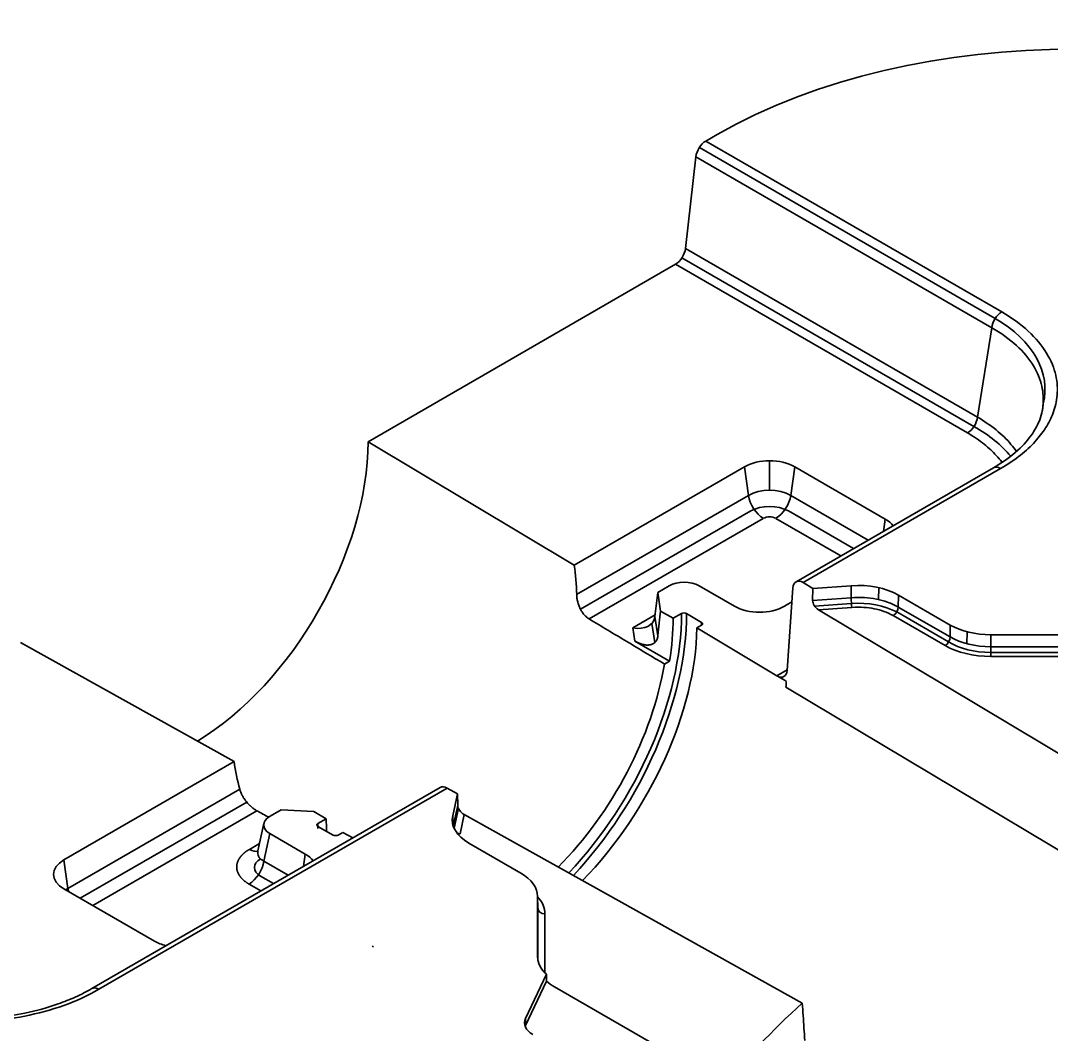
# Model space of a CAD drawing. Header units: millimetres. Extents: x 256 to 2096, y 1004 to 2403.
# Drawn here: x 1478.8 to 1623.8, y 1440.8 to 1583.3 of the extents above; entities that cross this region are included whole.
import ezdxf

# ---------------------------------------------------------------- set-up
doc = ezdxf.new("R2010")
doc.units = ezdxf.units.MM
doc.layers.add('1', color=7, linetype='Continuous', true_color=0xffffff)

msp = doc.modelspace()

# ---------------------------------------------------------------- linework, layer by layer
at = {"layer": '1', "color": 7, "linetype": 'Continuous', "lineweight": 35}
for p, q in [((1575.222, 1566.406), (1576.822, 1567.33)), ((1575.222, 1566.406), (1616.842, 1542.377)), ((1574.319, 1565.508), (1615.939, 1541.479)), ((1572.356, 1551.305), (1573.822, 1564.192)), ((1573.822, 1564.192), (1615.442, 1540.163)), ((1613.43, 1527.591), (1572.356, 1551.305)), ((1571.859, 1549.989), (1612.932, 1526.275)), ((1527.72, 1524.128), (1570.956, 1549.091)), ((1612.029, 1525.377), (1570.956, 1549.091)), ((1613.43, 1527.591), (1615.442, 1540.163)), ((1556.716, 1506.793), (1527.72, 1524.128)), ((1584.188, 1517.306), (1584.188, 1521.458)), ((1556.716, 1506.793), (1580.652, 1520.612)), ((1580.652, 1520.612), (1581.216, 1516.596)), ((1587.723, 1520.612), (1587.16, 1516.596)), ((1587.723, 1520.612), (1600.451, 1513.264)), ((1615.682, 1520.469), (1587.909, 1504.435)), ((1616.682, 1520.37), (1588.904, 1504.333)), ((1581.216, 1516.596), (1557.055, 1502.646)), ((1598.066, 1510.299), (1587.16, 1516.596)), ((1557.601, 1500.58), (1581.536, 1514.399)), ((1586.84, 1514.399), (1596.004, 1509.108)), ((1583.305, 1513.365), (1558.804, 1499.22)), ((1594.224, 1508.081), (1585.071, 1513.365)), ((1600.451, 1513.264), (1600.209, 1511.536)), ((1570.046, 1503.874), (1568.459, 1502.958)), ((1579.238, 1501.016), (1574.264, 1503.888)), ((1586.654, 1491.976), (1587.477, 1503.592)), ((1590.285, 1503.507), (1588.904, 1504.333)), ((1590.285, 1503.507), (1590.242, 1501.824)), ((1595.665, 1503.892), (1590.285, 1503.507)), ((1595.665, 1503.892), (1595.652, 1502.211)), ((1599.539, 1503.616), (1599.526, 1501.935)), ((1568.459, 1502.958), (1568.072, 1499.56)), ((1568.459, 1502.958), (1568.857, 1500.329)), ((1595.652, 1502.211), (1590.242, 1501.824)), ((1602.306, 1502.575), (1602.294, 1500.894)), ((1602.306, 1502.575), (1609.608, 1498.359)), ((1587.337, 1501.61), (1586.309, 1501.016)), ((1595.696, 1501.402), (1590.521, 1501.031)), ((1595.775, 1500.836), (1591.075, 1500.499)), ((1609.583, 1496.685), (1602.294, 1500.894)), ((1564.974, 1497.975), (1568.097, 1499.778)), ((1568.483, 1496.85), (1568.072, 1499.56)), ((1570.624, 1499.309), (1568.857, 1500.329)), ((1570.624, 1499.309), (1571.807, 1499.992)), ((1574.619, 1498.734), (1572.52, 1499.989)), ((1637.004, 1473.039), (1591.075, 1500.499)), ((1608.876, 1495.475), (1601.587, 1499.683)), ((1609.37, 1495.992), (1602.08, 1500.201)), ((1565.257, 1496.106), (1564.974, 1497.975)), ((1567.638, 1498.601), (1568.048, 1495.9)), ((1573.965, 1497.956), (1574.613, 1498.33)), ((1585.217, 1491.229), (1573.965, 1497.956)), ((1609.583, 1496.685), (1609.608, 1498.359)), ((1611.952, 1495.738), (1611.967, 1497.416)), ((1615.293, 1497), (1615.293, 1495.32)), ((1615.293, 1497), (1629.952, 1497)), ((1508.871, 1479.169), (1478.845, 1495.91)), ((1565.257, 1496.106), (1570.116, 1493.301)), ((1615.293, 1495.32), (1615.293, 1493.94)), ((1629.952, 1495.32), (1615.293, 1495.32)), ((1629.952, 1494.508), (1615.293, 1494.508)), ((1629.952, 1493.94), (1615.293, 1493.94)), ((1569.394, 1492.883), (1570.116, 1493.301)), ((1585.222, 1491.232), (1586.661, 1492.063)), ((1586.488, 1489.622), (1642.734, 1456.029)), ((1484.935, 1465.35), (1508.871, 1479.169)), ((1509.659, 1475.282), (1485.498, 1461.333)), ((1537.852, 1475.534), (1488.867, 1447.252)), ((1538.858, 1475.438), (1489.867, 1447.153)), ((1538.858, 1475.438), (1540.288, 1474.641)), ((1540.288, 1474.641), (1539.62, 1471.535)), ((1540.329, 1473.006), (1540.288, 1474.641)), ((1487.222, 1459.947), (1510.653, 1473.475)), ((1539.703, 1470.094), (1540.329, 1473.006)), ((1512.089, 1472.249), (1489.002, 1458.919)), ((1515.513, 1472.39), (1513.926, 1471.474)), ((1520.067, 1472.16), (1515.513, 1472.39)), ((1521.833, 1471.14), (1520.067, 1472.16)), ((1539.826, 1469.785), (1540.431, 1472.599)), ((1540.65, 1469.009), (1541.233, 1471.723)), ((1541.233, 1471.723), (1588.795, 1445.206)), ((1513.06, 1470.458), (1512.217, 1466.604)), ((1520.65, 1470.457), (1521.833, 1471.14)), ((1539.62, 1471.535), (1539.648, 1470.277)), ((1513.059, 1465.183), (1513.902, 1469.038)), ((1513.902, 1469.038), (1518.876, 1466.166)), ((1522.829, 1468.833), (1520.656, 1470.045)), ((1523.53, 1468.837), (1524.177, 1469.211)), ((1525.562, 1468.438), (1524.177, 1469.211)), ((1511.018, 1466.824), (1512.445, 1467.648)), ((1549.204, 1463.485), (1541.902, 1467.7)), ((1518.876, 1466.166), (1518.633, 1464.438)), ((1484.935, 1465.35), (1485.498, 1461.333)), ((1516.491, 1463.201), (1513.059, 1465.183)), ((1512.589, 1463.073), (1514.429, 1462.011)), ((1512.649, 1460.983), (1510.97, 1461.952)), ((1497.663, 1453.919), (1484.935, 1461.267)), ((1551.594, 1458.543), (1551.558, 1460.202)), ((1551.558, 1460.202), (1551.558, 1451.739)), ((1551.594, 1451.304), (1551.594, 1458.543)), ((1551.611, 1451.214), (1551.611, 1458.406)), ((1552.594, 1449.461), (1552.594, 1457.741)), ((1552.79, 1449.27), (1549.854, 1443.056)), ((1552.798, 1448.306), (1549.854, 1442.077)), ((1553.928, 1447.486), (1570.898, 1437.688)), ((1549.854, 1443.056), (1549.854, 1442.077))]:
    msp.add_line(p, q, dxfattribs=at)
for centre, major_axis, ratio, start_param, end_param in [((1627.026, 1538.344), (71, 0), 0.5773503, 0.7853982, 2.3561945), ((1575.222, 1564.773), (-1, -1.732), 0.5773503, 3.9269908, 5.3581608), ((1570.956, 1550.724), (1, 1.732), 0.5773503, 3.9269908, 5.3581608), ((1616.842, 1540.744), (1, 1.732), 0.5773503, 0.7853982, 2.2165683), ((1597.696, 1531.399), (25.231, 0.181), 0.5731203, 6.1361999, 7.0417871), ((1612.029, 1527.01), (-1, -1.732), 0.5773503, 0.7853982, 2.2165682), ((1595.214, 1515.892), (25.231, 0.181), 0.5731203, 0.4303437, 0.7882356), ((1503.282, 1510.019), (-17.28, -29.93), 0.5773503, 0.8026769, 2.3561945), ((1584.188, 1518.571), (5, 0), 0.5773503, 0.7853982, 2.3561945), ((1616.682, 1518.737), (1, -1.732), 0.5773503, 2.3561945, 3.1415817), ((1584.188, 1514.88), (-4.203, 0), 0.5773503, 3.9269908, 5.4977871), ((1583.305, 1515.815), (-1.5, 2.598), 0.5773503, 0.9599311, 2.3561945), ((1585.071, 1515.815), (1.5, 2.598), 0.5773503, 3.9269908, 5.3232542), ((1584.188, 1512.856), (-3.766, 0), 0.5773503, 3.9309638, 5.4938142), ((1584.188, 1512.856), (-1.248, 0), 0.5773503, 3.9269908, 5.4977871), ((1596.916, 1511.223), (5, 0), 0.5773503, 0.385827, 0.7853982), ((1532.781, 1493.074), (11.379, 32.199), 0.6665309, 5.2372987, 5.3713575), ((1572.142, 1502.626), (3.006, 0.031), 0.5860754, 0.7811139, 2.3367752), ((1588.863, 1502.676), (-0.929, 1.773), 0.5835438, 5.5216902, 7.0401267), ((1596.65, 1499.308), (8, 0.001), 0.5774362, 0.7853566, 1.6941061), ((1595.775, 1501.653), (0.071, -0.997), 0.1005814, 4.1107539, 5.6640969), ((1582.774, 1503.058), (5, 0), 0.5773503, 3.9269908, 5.4977871), ((1591.112, 1501.318), (-0.709, 0.881), 0.5707331, 0.5924082, 2.1457512), ((1596.631, 1496.814), (8, 0.001), 0.5774362, 0.8216232, 1.6878682), ((1601.587, 1500.5), (-0.5, -0.866), 0.5773503, 0.7853982, 2.3387411), ((1546.229, 1485.224), (18.087, 31.327), 0.5773503, 4.3168661, 5.4977871), ((1546.588, 1485.017), (18.337, 31.76), 0.5773503, 4.3228699, 5.4977871), ((1564.974, 1500.424), (-2.941, 1.415), 0.7151868, 1.9021763, 3.3857061), ((1573.535, 1469.459), (-1.44, 40.523), 0.137033, 0.6998648, 0.8237019), ((1546.229, 1485.224), (-17.25, -29.878), 0.5773503, 2.1518774, 2.3561945), ((1572.161, 1499.788), (0.5, 0), 0.5773503, 0.7679449, 2.3561945), ((1549.071, 1483.575), (18.055, 30.226), 0.5671877, 4.3150417, 5.5065191), ((1615.293, 1501.642), (-8.04, 0), 0.5773503, 0.7853982, 1.5707963), ((1608.876, 1496.291), (-0.5, -0.866), 0.5773503, 0.7853982, 2.3387412), ((1615.293, 1499.982), (8.075, 0), 0.5773503, 3.9269908, 4.712389), ((1615.293, 1499.18), (9.075, 0), 0.5773503, 3.9269908, 4.712389), ((1615.293, 1499.18), (8.093, 0), 0.5773503, 3.8915425, 4.712389), ((1546.229, 1485.224), (-16.75, -29.012), 0.5773503, 1.1408589, 2.145688), ((1585.269, 1492.892), (-0.929, 1.773), 0.5835438, 2.3801385, 3.898534), ((1532.781, 1493.074), (11.379, 32.199), 0.6665309, 2.2359204, 2.3699792), ((1538.899, 1473.829), (-1.069, 1.692), 0.5698954, 5.4749882, 6.2603755), ((1541.229, 1472.518), (-0.774, 0.84), 0.547343, 0.5586021, 2.1119451), ((1516.088, 1470.263), (3.052, 0.029), 0.5686046, 2.3526064, 3.9082677), ((1521.003, 1470.252), (0.5, 0), 0.5773503, 2.3561945, 3.9444441), ((1546.229, 1485.224), (18.087, 31.327), 0.5773503, 2.3561945, 2.3804942), ((1546.229, 1485.224), (-17.25, -29.878), 0.5773503, 5.4977871, 5.5620353), ((1547.56, 1470.966), (8.001, 0.001), 0.5772643, 3.0180509, 3.9268005), ((1540.65, 1469.826), (-0.978, 0.21), 0.8102778, 1.3047979, 1.7432773), ((1511.018, 1469.273), (1.5, -2.598), 0.5773503, 5.4977874, 6.1304975), ((1515.34, 1464.125), (5, 0), 0.5773503, 0.385827, 0.7853982), ((1488.47, 1463.309), (5, 0), 0.5773503, 2.3561945, 3.9269908), ((1510.97, 1464.402), (1.5, 2.598), 0.5773503, 3.9269909, 5.3232612), ((1514.782, 1464.294), (3.052, 0.029), 0.5686046, 2.3667693, 3.9047095), ((1543.518, 1460.202), (8.04, 0), 0.5773503, 0, 0.7853982), ((1488.47, 1459.617), (-4.203, 0), 0.5773503, 5.4977871, 5.612038), ((1487.588, 1460.552), (-1.5, 2.598), 0.5773503, 0.9599311, 1.1252355), ((1543.518, 1457.741), (-9.075, 0), 0.5773503, 3.1415927, 3.6237534), ((1552.594, 1458.557), (-1, 0), 0.8164966, 0.0174533, 1.5707963), ((1501.198, 1455.96), (5, 0), 0.5773503, 3.9269908, 4.326562), ((1546.229, 1485.224), (-18.341, -31.768), 0.5773503, 0.0221583, 0.0319445), ((1559.598, 1451.739), (-8.04, 0), 0.5773503, 0, 0.5609455), ((1489.867, 1445.52), (1, -1.732), 0.5773503, 2.3561945, 3.1439546), ((1559.598, 1450.759), (-8.019, 0), 0.5773503, 0.558541, 0.7853982), ((1723.27, 1395.4), (-159.766, 0), 0.5773503, 5.7128109, 5.8609378), ((1553.713, 1442.448), (4, 0), 0.5773503, 2.8752507, 3.9269908), ((1553.713, 1441.469), (-4, 0), 0.5773503, 6.0168433, 6.0694302)]:
    msp.add_ellipse(centre, major_axis=major_axis, ratio=ratio, start_param=start_param, end_param=end_param, dxfattribs=at)
for points, degree in [([(1616.842, 1542.377), (1618.281, 1541.547), (1620.747, 1539.764), (1623.399, 1536.574), (1624.624, 1533.428), (1624.761, 1530.616), (1624.166, 1528.168), (1623.07, 1526.034), (1621.603, 1524.141), (1619.606, 1522.265), (1617.757, 1520.991), (1616.682, 1520.37)], 3), ([(1622.584, 1528.708), (1622.57, 1528.623), (1622.555, 1528.537), (1622.538, 1528.452)], 3), ([(1601.587, 1499.683), (1601.163, 1499.928), (1600.265, 1500.321), (1598.912, 1500.677), (1597.489, 1500.87), (1596.366, 1500.878), (1595.775, 1500.836)], 3), ([(1558.804, 1499.22), (1560.571, 1498.163), (1564.102, 1496.049), (1567.63, 1493.938), (1569.394, 1492.883)], 3), ([(1574.61, 1498.328), (1574.614, 1498.463), (1574.617, 1498.599), (1574.619, 1498.734)], 3), ([(1585.228, 1491.235), (1586.546, 1490.447)], 1), ([(1586.546, 1490.447), (1586.488, 1489.622)], 1), ([(1513.782, 1471.305), (1513.217, 1471.62), (1512.653, 1471.934), (1512.089, 1472.249)], 3), ([(1512.218, 1466.61), (1512.212, 1466.595), (1512.21, 1466.582)], 2), ([(1552.798, 1448.306), (1552.795, 1448.627), (1552.793, 1448.948), (1552.79, 1449.27)], 3), ([(1489.867, 1447.153), (1488.325, 1446.263), (1485.045, 1444.772), (1479.377, 1443.243), (1473.987, 1442.564), (1469.135, 1442.491), (1464.924, 1442.839), (1461.278, 1443.469), (1458.079, 1444.302), (1454.936, 1445.421), (1452.792, 1446.458), (1451.749, 1447.061)], 3), ([(1588.795, 1445.206), (1588.834, 1444.622), (1588.911, 1443.453), (1589.027, 1441.701), (1589.105, 1440.533), (1589.143, 1439.949)], 3)]:
    msp.add_open_spline(points, degree=degree, dxfattribs=at)
for points, degree, knots in [([(1615.442, 1540.163), (1616.749, 1539.415), (1619.071, 1537.747), (1621.431, 1534.924), (1622.609, 1532.062), (1622.75, 1529.987), (1622.616, 1528.911), (1622.584, 1528.708)], 3, [0, 0, 0, 0, 0.2550659, 0.5090316, 0.7442498, 0.951777, 1, 1, 1, 1]), ([(1622.519, 1528.489), (1622.452, 1528.072), (1622.172, 1526.999), (1621.171, 1525.101), (1619.117, 1522.756), (1617.01, 1521.243), (1615.681, 1520.469)], 3, [0, 0, 0, 0, 0.147413, 0.3795827, 0.6633253, 1, 1, 1, 1]), ([(1618.908, 1522.778), (1618.676, 1523.114), (1618.421, 1523.444), (1617.547, 1524.472), (1616.849, 1525.148), (1615.27, 1526.428), (1614.389, 1527.032), (1613.43, 1527.591)], 3, [0, 0, 0, 0, 0.1877348, 0.1877348, 0.5938674, 0.5938674, 1, 1, 1, 1]), ([(1616.836, 1521.292), (1616.605, 1521.601), (1615.913, 1522.434), (1614.482, 1523.786), (1612.931, 1524.856), (1612.029, 1525.377)], 3, [0, 0, 0, 0, 0.2219365, 0.6109683, 1, 1, 1, 1]), ([(1558.804, 1499.22), (1558.681, 1499.293), (1558.562, 1499.38), (1558.389, 1499.528), (1558.333, 1499.581), (1558.25, 1499.665), (1558.222, 1499.693), (1558.168, 1499.752), (1558.141, 1499.782), (1558.008, 1499.937), (1557.909, 1500.069), (1557.771, 1500.28), (1557.727, 1500.353), (1557.663, 1500.465), (1557.642, 1500.503), (1557.611, 1500.56), (1557.601, 1500.58), (1557.581, 1500.619), (1557.571, 1500.638), (1557.483, 1500.814), (1557.415, 1500.974), (1557.324, 1501.221), (1557.296, 1501.304), (1557.263, 1501.409), (1557.257, 1501.43), (1557.244, 1501.472), (1557.238, 1501.494), (1557.22, 1501.557), (1557.209, 1501.6), (1557.156, 1501.812), (1557.122, 1501.98), (1557.087, 1502.232), (1557.077, 1502.315), (1557.066, 1502.44), (1557.063, 1502.482), (1557.058, 1502.564), (1557.056, 1502.606), (1557.055, 1502.646)], 3, [0, 0, 0, 0, 0.125, 0.125, 0.1875, 0.1875, 0.21875, 0.21875, 0.25, 0.25, 0.375, 0.375, 0.4375, 0.4375, 0.46875, 0.46875, 0.484375, 0.484375, 0.5, 0.5, 0.625, 0.625, 0.6875, 0.6875, 0.703125, 0.703125, 0.71875, 0.71875, 0.75, 0.75, 0.875, 0.875, 0.9375, 0.9375, 0.96875, 0.96875, 1, 1, 1, 1]), ([(1602.294, 1500.894), (1601.841, 1501.155), (1600.875, 1501.593), (1599.248, 1502.031), (1597.502, 1502.259), (1596.284, 1502.257), (1595.652, 1502.211)], 3, [0, 0, 0, 0, 0.2647493, 0.5018856, 0.7369213, 1, 1, 1, 1]), ([(1574.619, 1498.734), (1574.641, 1498.721), (1574.661, 1498.706), (1574.688, 1498.683), (1574.696, 1498.675), (1574.71, 1498.658), (1574.717, 1498.649), (1574.735, 1498.623), (1574.744, 1498.605), (1574.753, 1498.578), (1574.756, 1498.569), (1574.758, 1498.55), (1574.759, 1498.541), (1574.759, 1498.513), (1574.755, 1498.494), (1574.746, 1498.467), (1574.741, 1498.457), (1574.732, 1498.44), (1574.721, 1498.422), (1574.707, 1498.405), (1574.692, 1498.389), (1574.683, 1498.381), (1574.656, 1498.357), (1574.636, 1498.343), (1574.613, 1498.33)], 3, [0, 0, 0, 0, 0.125, 0.125, 0.1875, 0.1875, 0.25, 0.25, 0.375, 0.375, 0.4375, 0.4375, 0.5, 0.5, 0.625, 0.625, 0.6875, 0.6875, 0.75, 0.8125, 0.8125, 0.875, 0.875, 1, 1, 1, 1]), ([(1565.257, 1496.106), (1565.419, 1496.012), (1565.582, 1495.929), (1565.908, 1495.785), (1566.071, 1495.724), (1566.317, 1495.651), (1566.398, 1495.63), (1566.562, 1495.594), (1566.644, 1495.58), (1566.767, 1495.565), (1566.808, 1495.56), (1566.889, 1495.554), (1566.93, 1495.552), (1567.05, 1495.549), (1567.13, 1495.551), (1567.286, 1495.565), (1567.363, 1495.577), (1567.477, 1495.602), (1567.514, 1495.612), (1567.57, 1495.629), (1567.588, 1495.635), (1567.625, 1495.648), (1567.643, 1495.655), (1567.732, 1495.69), (1567.801, 1495.724), (1567.932, 1495.805), (1567.994, 1495.851), (1568.068, 1495.919), (1568.082, 1495.932), (1568.11, 1495.961), (1568.152, 1496.005), (1568.19, 1496.053), (1568.263, 1496.153), (1568.306, 1496.226), (1568.352, 1496.325), (1568.361, 1496.346), (1568.378, 1496.387), (1568.386, 1496.408), (1568.409, 1496.473), (1568.422, 1496.517), (1568.458, 1496.653), (1568.474, 1496.749), (1568.483, 1496.85)], 3, [0, 0, 0, 0, 0.125, 0.125, 0.25, 0.25, 0.3125, 0.3125, 0.375, 0.375, 0.40625, 0.40625, 0.4375, 0.4375, 0.5, 0.5, 0.5625, 0.5625, 0.59375, 0.59375, 0.609375, 0.609375, 0.625, 0.625, 0.6875, 0.6875, 0.75, 0.75, 0.765625, 0.765625, 0.78125, 0.8125, 0.8125, 0.875, 0.875, 0.890625, 0.890625, 0.90625, 0.90625, 0.9375, 0.9375, 1, 1, 1, 1]), ([(1509.659, 1475.282), (1509.698, 1475.138), (1509.747, 1474.993), (1509.837, 1474.773), (1509.87, 1474.699), (1509.922, 1474.588), (1509.95, 1474.532), (1509.979, 1474.477), (1509.998, 1474.439), (1510.008, 1474.421), (1510.099, 1474.253), (1510.188, 1474.107), (1510.333, 1473.892), (1510.383, 1473.821), (1510.462, 1473.715), (1510.501, 1473.663), (1510.542, 1473.611), (1510.57, 1473.576), (1510.584, 1473.559), (1510.71, 1473.404), (1510.826, 1473.273), (1511.007, 1473.086), (1511.068, 1473.026), (1511.162, 1472.937), (1511.193, 1472.908), (1511.257, 1472.851), (1511.289, 1472.822), (1511.449, 1472.684), (1511.577, 1472.583), (1511.833, 1472.401), (1511.961, 1472.32), (1512.089, 1472.249)], 3, [0, 0, 0, 0, 0.125, 0.125, 0.1875, 0.1875, 0.21875, 0.234375, 0.234375, 0.25, 0.25, 0.375, 0.375, 0.4375, 0.4375, 0.46875, 0.484375, 0.484375, 0.5, 0.5, 0.625, 0.625, 0.6875, 0.6875, 0.71875, 0.71875, 0.75, 0.75, 0.875, 0.875, 1, 1, 1, 1]), ([(1523.53, 1468.837), (1523.507, 1468.824), (1523.482, 1468.812), (1523.442, 1468.796), (1523.428, 1468.791), (1523.399, 1468.783), (1523.384, 1468.778), (1523.34, 1468.768), (1523.309, 1468.762), (1523.261, 1468.756), (1523.245, 1468.755), (1523.213, 1468.753), (1523.197, 1468.752), (1523.148, 1468.752), (1523.116, 1468.754), (1523.069, 1468.759), (1523.053, 1468.761), (1523.021, 1468.766), (1522.991, 1468.772), (1522.962, 1468.78), (1522.933, 1468.789), (1522.919, 1468.793), (1522.878, 1468.809), (1522.852, 1468.82), (1522.829, 1468.833)], 3, [0, 0, 0, 0, 0.125, 0.125, 0.1875, 0.1875, 0.25, 0.25, 0.375, 0.375, 0.4375, 0.4375, 0.5, 0.5, 0.625, 0.625, 0.6875, 0.6875, 0.75, 0.8125, 0.8125, 0.875, 0.875, 1, 1, 1, 1]), ([(1510.97, 1461.952), (1510.149, 1462.426), (1509.702, 1463.04), (1509.486, 1463.336), (1509.369, 1463.652), (1509.25, 1463.972), (1509.238, 1464.293), (1509.226, 1464.625), (1509.33, 1464.958), (1509.438, 1465.302), (1509.662, 1465.631), (1509.889, 1465.966), (1510.222, 1466.26), (1510.56, 1466.559), (1511.018, 1466.824)], 2, [0, 0, 0, 0.25, 0.25, 0.375, 0.375, 0.5, 0.5, 0.625, 0.625, 0.75, 0.75, 0.875, 0.875, 1, 1, 1]), ([(1513.059, 1465.183), (1512.918, 1465.248), (1512.727, 1465.363), (1512.574, 1465.499), (1512.481, 1465.593), (1512.439, 1465.643), (1512.327, 1465.797), (1512.272, 1465.907), (1512.2, 1466.137), (1512.184, 1466.257), (1512.19, 1466.442), (1512.197, 1466.504), (1512.212, 1466.578), (1512.214, 1466.59), (1512.216, 1466.601)], 3, [0, 0, 0, 0, 0.2178768, 0.3268152, 0.3268152, 0.4357536, 0.4357536, 0.6536304, 0.6536304, 0.8715072, 0.8715072, 0.9804456, 0.9804456, 1, 1, 1, 1]), ([(1488.866, 1447.252), (1488.127, 1446.826), (1486.621, 1446.057), (1483.534, 1444.821), (1479.763, 1443.773), (1475.545, 1443.117), (1471.671, 1442.867), (1467.623, 1442.939), (1463.885, 1443.375), (1460.585, 1444.065), (1457.909, 1444.831), (1455.224, 1445.855), (1453.562, 1446.69), (1452.751, 1447.159)], 3, [0, 0, 0, 0, 0.0787691, 0.152173, 0.2822549, 0.3901942, 0.4765431, 0.5714187, 0.6903633, 0.758887, 0.8333535, 0.9137412, 1, 1, 1, 1])]:
    msp.add_open_spline(points, degree=degree, knots=knots, dxfattribs=at)

doc.saveas('drawing.dxf')
